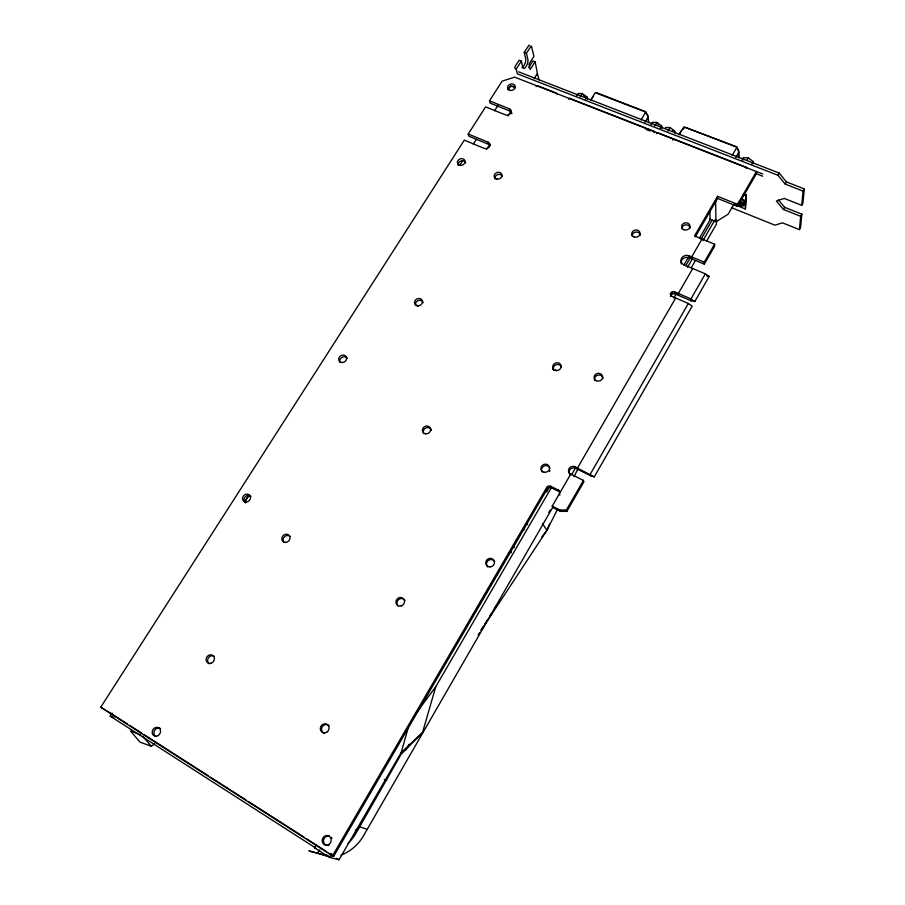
<?xml version="1.0" encoding="UTF-8"?>
<svg xmlns="http://www.w3.org/2000/svg" width="905" height="905" viewBox="0 0 905 905"><rect width="100%" height="100%" fill="white"/><g stroke="black" fill="none" stroke-linecap="round" stroke-linejoin="round"><path stroke-width="1.36" d="M737.541 206.43L737.564 204.304L756.433 171.543L756.354 173.749L737.541 206.43L717.586 198.421L717.552 196.283L737.564 204.304M738.797 157.923L738.774 150.92L736.817 146.825L684.09 126.983A2.579 1.787 -89.2 0 0 683.377 127.673L679.146 134.766M743.39 159.97L743.424 157.719L748.356 157.923L753.232 161.52L753.164 163.771M740.935 205.831L738.152 204.835L740.935 205.831L743.661 205.673L744.623 201.329L741.738 198.761L742.315 199.134M743.661 205.673L744.623 201.329M745.369 208.998L746.252 194.552L745.369 208.998L733.661 204.292M731.726 207.777L774.929 225.164L782.497 222.845L799.398 229.621L800.665 216.318L801.864 214.18L784.646 207.358L778.492 199.971M800.665 216.318L783.447 209.474L776.4 201.034L784.239 198.421L801.717 205.311L803.074 191.091L804.307 188.907L786.49 181.95L779.228 173.081L518.622 71.834M801.864 214.18L800.574 227.528L799.398 229.621M804.307 188.907L802.927 203.161L801.717 205.311M590.524 100.319L594.789 93.441A2.523 1.844 88.1 0 1 595.513 92.785L645.57 112.016L647.211 115.037M684.802 127.164L683.117 129.392M738.197 203.58C740.516 206.069 743.842 203.342 740.109 201.611L742.01 203.059L742.055 204.654M743.48 204.915L741.761 205.899M744.804 202.63L744.272 203.365M315.89 845.304L314.465 847.725L329.488 857.386L339.036 859.75L401.209 752.53L408.393 726.998M348.063 843.403A44.56 40.816 -68.8 0 0 357.113 831.254L401.13 754.261L422.488 732.654L435.769 686.691L551.168 487.931M481.166 630.31L546.869 530.387L549.482 524.086M534.21 78.69L537.14 73.735A1.855 0.69 -69.8 0 0 537.321 73.045L535.138 61.8L532.955 60.963L528.712 67.626M553.227 506.483L364.636 833.788A43.666 40.08 -69.4 0 1 341.027 855.123M570.716 474.118L583.431 480.397L583.872 481.822L566.858 511.416L560.342 511.325L552.74 507.49L552.208 506.133L570.716 474.118A4.378 4.095 -16.8 0 1 569.041 468.575A4.378 4.095 -16.8 0 1 574.958 466.788L594.257 476.89L692.201 306.082L688.332 303.48L671.929 296.388A2.839 2.511 -9 0 1 670.729 293.028A2.839 2.511 -9 0 1 674.564 291.829L690.967 298.899L694.825 301.489L709.181 276.444L705.357 273.853L683.954 264.814A5.656 4.944 -8.7 0 1 681.567 258.219A5.656 4.944 -8.7 0 1 689.158 255.832L704.237 262.167L704.305 264.147L689.282 257.834A5.645 4.932 -8.6 0 0 683.071 258.66A5.645 4.932 -8.6 0 0 681.329 263.989M541.778 537.061L546.869 530.387L557.604 509.142M574.019 476.652L577.809 469.152M738.695 152.572L735.822 157.538M647.912 117.412L645.016 122.22M783.447 209.474L784.646 207.358M803.074 191.091L785.257 184.134L786.49 181.95M785.257 184.134L777.983 175.276L779.228 173.081M704.237 262.167L714.577 244.214L694.52 235.911L717.552 196.283M704.305 264.147L714.622 246.251L714.577 244.214M566.858 511.416L566.36 510.069L583.431 480.397M688.332 303.48L590.218 474.277L590.637 475.725L594.257 476.89M705.357 273.853L690.967 298.899L691.081 300.799L694.825 301.489M670.526 296.614L672.641 292.96M687.449 267.371L692.393 258.841M702.97 240.572L714.95 219.858M746.195 168.59L746.829 167.493L657.358 132.571L656.725 133.635M548.769 512.434L550.172 510.001M571.598 474.695L575.84 467.365M673.75 297.983L676.533 293.175M691.228 267.756L695.436 260.47M706.669 241.047L716.489 224.044L716.421 220.073M751.874 163.873L753.232 161.52M675.696 298.017L577.492 468.032L577.944 469.491M692.732 268.525L678.331 293.458L678.479 295.369M733.661 204.677L728.174 214.18L715.991 221.804L709.554 219.191M549.482 487.014L546.563 492.037L545.658 489.741M695.323 236.759L717.586 198.421M742.066 160.061L743.424 157.719M683.886 265.041L688.151 257.71M699.497 238.139L710.131 219.791L709.916 211.861M685.662 265.787L690.56 257.348M701.036 239.248L712.224 219.96M746.998 160.264L748.356 157.923M405.632 750.336L409.151 744.249M702.02 239.011L691.669 256.884L691.771 258.887M732.213 155.389L736.421 148.171A2.647 0.724 -50.7 0 0 736.783 147.334L738.491 151.146L738.706 157.436M329.488 857.386L331.626 853.72M762.711 173.998L514.572 77.117L502.105 81.179L489.481 100.862L509.334 108.792A3.914 3.247 -18.5 0 1 510.737 113.17A3.914 3.247 -18.5 0 1 505.476 114.878L485.612 106.892L468.213 134.031L488.089 142.209A3.937 3.292 -19.7 0 1 489.458 146.667A3.937 3.292 -19.7 0 1 484.164 148.375L464.299 140.151L100.693 707.28L332.486 855.87L546.722 487.444A2.919 2.738 -20.1 0 1 550.67 486.257L558.249 490.035A2.93 2.749 -19.2 0 1 559.516 493.44M471.222 618.567L476.121 610.14M477.523 607.73L482.422 599.302M483.813 596.904L488.711 588.476M490.114 586.067L491.517 583.657M492.92 581.248L495.012 577.639M496.415 575.229L497.818 572.831M499.209 570.422L501.313 566.813M502.705 564.403L504.108 561.994M505.51 559.584L507.603 555.975M509.006 553.566L510.409 551.168L511.28 552.774M517.649 538.713L513.508 545.828L514.368 547.457M519.029 536.337L520.398 533.973M521.778 531.597L523.158 529.233M332.486 855.87L333.764 856.187L547.265 488.847A2.907 2.738 -20.1 0 1 551.202 487.659L558.758 491.438A2.919 2.749 -19.2 0 1 559.833 492.399M679.327 134.11L681.533 130.433M672.834 140.218L673.478 139.155M668.037 130.999L670.085 127.571L674.926 131.123L675.073 133.408M654.813 125.863L656.872 122.447L661.702 125.999L661.883 128.284M653.953 132.549L654.587 131.485L569.358 98.226L568.725 99.245M660.333 128.272L661.702 125.999M650.989 124.63L652.358 122.367L656.872 122.447M641.091 119.98L645.808 111.779L596.305 92.593M585.693 99.245L587.074 97.027L582.277 93.532L578.103 93.543L576.723 95.749M591.915 98.736L593.329 96.462M580.207 96.858L582.277 93.532M480.996 630.174L483.236 626.577M484.729 624.19L487.716 619.393M489.956 615.796L491.449 613.398M494.424 608.613L495.917 606.214M486.675 149.28L489.696 144.517M507.829 115.976L510.85 111.225M535.138 61.8L530.183 69.572L528.961 64.153L533.939 56.336L531.439 46.098A1.923 0.724 -70.4 0 0 531.122 46.178L526.461 53.112L527.887 59.459A5.328 2.025 -70.1 0 1 526.077 66.551A5.328 2.025 -70.1 0 1 522.83 67.389L521.359 61.088L519.142 60.228L515.273 66.269A4.287 3.507 -17.9 0 0 515.024 66.687L514.775 67.581A1.844 1.505 -18 0 0 514.968 68.237L516.212 69.131L517.343 73.825L777.983 175.276M521.88 67.581A5.328 2.036 -70.1 0 0 524.798 63.95A5.328 2.036 -70.1 0 0 525.692 58.61L524.244 52.264L528.905 45.329A1.923 0.735 -70.4 0 1 529.221 45.261L529.572 45.68M516.212 69.131L521.359 61.088M244.667 501.755L249.226 494.616M244.554 502.241L249.113 495.126M459.65 165.479L462.693 160.728M473.315 144.087L476.358 139.325M494.583 110.795L498.372 104.856M508.248 89.403L509.764 87.016M314.465 847.725L315.777 848.076L110.24 716.149L112.186 713.095M478.078 635.016L479.616 632.663M415.746 713.74L435.769 686.691M536.642 74.866L537.242 74.221A1.855 0.69 -69.8 0 1 537.559 74.142L539.075 79.912M331.094 857.171L308.888 850.915L317.372 853.053L319.861 849.818M645.57 112.016L648.048 115.817L648.738 122.695M742.372 204.01L740.324 201.419M401.209 752.53L422.488 732.654M140.671 734.815L130.501 730.98L139.97 742.123L151.282 746.24L154.732 743.865M536.099 86.529L537.977 85.862L555.84 92.83L557.548 94.437M739.306 200.537L743.525 203.953M324.262 855.463L326.739 854.806M552.208 506.133L559.833 509.99L566.36 510.069M665.514 127.481L670.085 127.571M706.681 276.025L709.181 276.444M331.14 857.125L317.372 853.053M384.24 779.499L386.763 780.325M359.217 826.559L366.695 829.184M524.244 52.264L526.461 53.112M686.092 127.65L736.568 147.142M110.24 716.149L113.849 717.541M646.113 129.483L650.039 131.021M756.354 173.749L762.621 176.203M510.522 85.828L515.307 87.717M743.254 194.666L745.641 195.616M100.693 707.28L104.946 709.543M743.718 202.912L741.829 202.041M511.834 113.713A3.903 3.235 -18.5 0 0 509.922 111.055L490.125 103.125L489.481 100.862M490.137 145.49A3.925 3.292 -19.7 0 0 488.734 144.393L468.914 136.225L468.213 134.031M670.582 296.207A2.839 2.511 -8.9 0 1 674.723 293.74L691.081 300.799M415.542 304.985L418.099 306.184M552.548 368.991L556.394 370.79M574.958 466.788L575.422 468.247L590.637 475.725M741.761 198.93L742.53 199.36M107.31 711.058L127.469 723.977M129.845 725.493L141.7 733.095M144.065 734.611L208.093 775.653M210.458 777.169L246.024 799.963M248.4 801.479L304.125 837.193M306.49 838.709L326.648 851.628M329.024 853.155L333.764 856.187M336.705 858.257L339.036 859.75M738.514 203.331L740.471 204.292L741.546 203.489A2.421 1.143 28.4 0 0 739.996 201.985M738.718 203.863L737.858 203.139A2.421 1.143 28.4 0 0 740.505 204.473L738.005 203.274M743.141 199.734L744.804 202.087M151.282 746.24L142.764 736.251M542.457 523.35L546.869 530.387M523.848 528.045L524.662 529.73M526.62 522.479L527.626 524.64M546.722 487.444L547.265 488.847M550.67 486.257L551.202 487.659M559.833 509.99L560.342 511.325M558.249 490.035L558.758 491.438M559.347 493.768L559.867 495.159M488.089 142.209L488.734 144.393M509.334 108.792L509.922 111.055M587.074 97.027L587.458 99.358M647.754 116.044L648.138 119.969M674.564 291.829L674.723 293.74M689.158 255.832L689.282 257.834M715.583 200.853L715.991 221.804M358.538 828.256A14.899 13.756 -70.7 0 1 355.303 830.213M570.286 474.944A4.367 4.084 -16.7 0 1 575.422 468.247M681.759 228.818A4.186 3.62 -9.2 0 1 685.752 224.87A4.186 3.62 -9.2 0 1 690.108 228.173M632.029 235.967A4.152 3.597 -11.9 0 1 636.023 232.042A4.152 3.597 -11.9 0 1 640.276 235.323M553.826 370.484A4.231 3.835 -17.3 0 1 555.794 364.873A4.231 3.835 -17.3 0 1 561.485 367.091M494.888 179.043A3.971 3.36 -19.4 0 1 497.671 174.62A3.971 3.36 -19.4 0 1 502.445 176.622M415.497 305.155A4.061 3.552 -25.7 0 1 418.427 300.494A4.061 3.552 -25.7 0 1 423.212 302.723M594.664 380.168A4.276 3.892 -13.8 0 1 598.115 375.077A4.276 3.892 -13.8 0 1 603.013 378.652M549.946 470.532A4.333 4.05 -20 0 1 549.516 471.539M542.061 471.901A4.333 4.05 -20 0 1 544.097 465.996A4.333 4.05 -20 0 1 549.923 468.417M487.738 566.926A4.412 4.197 -33 0 1 488.214 560.512A4.412 4.197 -33 0 1 494.628 561.519M331.309 837.295A4.864 4.457 -71.6 0 1 331.977 838.302M328.911 845.383A4.864 4.457 -71.6 0 1 323.481 840.734A4.864 4.457 -71.6 0 1 329.352 836.062M155.649 736.342A4.604 4.039 -59.3 0 1 154.698 730.278A4.604 4.039 -59.3 0 1 160.547 728.548M209.417 663.817A4.48 3.993 -54.6 0 1 208.376 657.958A4.48 3.993 -54.6 0 1 214.168 656.227M324.578 733.469A4.638 4.276 -61.2 0 1 322.271 726.839A4.638 4.276 -61.2 0 1 329.171 725.776M398.076 605.977A4.434 4.163 -45.6 0 1 398.709 599.506A4.434 4.163 -45.6 0 1 404.999 600.558M284.125 542.548A4.31 3.88 -44.4 0 1 284.487 536.767A4.31 3.88 -44.4 0 1 290.279 536.529M245.662 502.92A4.231 3.744 -42.9 0 1 244.882 502.332M244.305 501.528A4.231 3.744 -42.9 0 1 250.957 496.438M340.212 362.52A4.084 3.586 -31.7 0 1 341.909 357.351A4.084 3.586 -31.7 0 1 347.237 358.357M423.766 433.608A4.22 3.835 -29.7 0 1 425.904 427.907A4.22 3.835 -29.7 0 1 431.402 430.214M458.202 165.344A3.925 3.303 -21 0 1 460.996 160.977A3.925 3.303 -21 0 1 465.668 162.945M508.158 89.867A3.869 3.19 -18.2 0 1 510.997 86.45A3.869 3.19 -18.2 0 1 515.273 87.547M672.687 130.422A3.88 1.912 30.8 0 1 673.275 131.089M657.878 124.121A3.869 1.901 31.2 0 1 658.727 124.664M583.363 95.206A3.801 1.81 33.2 0 1 584.947 96.36M745.12 199.451A5.226 2.466 28.4 0 1 745.064 202.154M741.319 198.614A3.914 1.844 28.4 0 1 743.921 201.634M510.409 90.432A3.88 3.201 -18.3 0 0 515.092 85.986A3.88 3.201 -18.3 0 0 508.689 85.161A3.88 3.201 -18.3 0 0 510.409 90.432M460.17 165.366A3.937 3.303 -21.1 0 0 464.955 160.807A3.937 3.303 -21.1 0 0 458.53 159.868A3.937 3.303 -21.1 0 0 460.17 165.366M497.015 179.122A3.971 3.371 -19.4 0 0 501.823 174.507A3.971 3.371 -19.4 0 0 495.284 173.545A3.971 3.371 -19.4 0 0 497.015 179.122M417.363 305.72A4.073 3.563 -25.7 0 0 422.352 300.901A4.073 3.563 -25.7 0 0 415.746 299.747A4.073 3.563 -25.7 0 0 417.363 305.72M342.463 362.509A4.095 3.597 -31.7 0 0 346.163 356.683A4.095 3.597 -31.7 0 0 339.307 357.136A4.095 3.597 -31.7 0 0 342.463 362.509M246.239 502.049A4.242 3.756 -42.9 0 0 250.153 495.906A4.242 3.756 -42.9 0 0 243.207 496.245A4.242 3.756 -42.9 0 0 246.239 502.049M285.652 542.412A4.321 3.892 -44.3 0 0 289.589 536.111A4.321 3.892 -44.3 0 0 282.473 536.416A4.321 3.892 -44.3 0 0 285.652 542.412M210.989 663.297A4.491 4.005 -54.5 0 0 213.433 655.989A4.491 4.005 -54.5 0 0 206.317 658.127A4.491 4.005 -54.5 0 0 210.989 663.297M158.103 735.607A4.616 4.05 -59.2 0 0 158.816 727.858A4.616 4.05 -59.2 0 0 152.187 731.84A4.616 4.05 -59.2 0 0 158.103 735.607M326.671 732.269A4.649 4.287 -61.1 0 0 327.056 724.351A4.649 4.287 -61.1 0 0 320.302 728.423A4.649 4.287 -61.1 0 0 326.671 732.269M328.741 844.546A4.887 4.468 -71.5 0 0 329.137 836.152A4.887 4.468 -71.5 0 0 322.18 840.372A4.887 4.468 -71.5 0 0 328.741 844.546M401.209 605.898A4.446 4.174 -45.5 0 0 403.359 598.612A4.446 4.174 -45.5 0 0 396.096 600.796A4.446 4.174 -45.5 0 0 401.209 605.898M425.35 433.789A4.231 3.846 -29.7 0 0 430.531 428.687A4.231 3.846 -29.7 0 0 423.664 427.307A4.231 3.846 -29.7 0 0 425.35 433.789M490.091 566.881A4.423 4.208 -33 0 0 493.904 560.319A4.423 4.208 -33 0 0 486.347 560.614A4.423 4.208 -33 0 0 490.091 566.881M544.143 472.24A4.355 4.061 -20.1 0 0 549.392 466.957A4.355 4.061 -20.1 0 0 542.152 465.487A4.355 4.061 -20.1 0 0 544.143 472.24M596.316 380.745A4.287 3.903 -13.8 0 0 602.64 376.966A4.287 3.903 -13.8 0 0 596.157 373.969A4.287 3.903 -13.8 0 0 596.316 380.745M555.896 370.439A4.242 3.835 -17.3 0 0 560.998 365.371A4.242 3.835 -17.3 0 0 553.928 364.082A4.242 3.835 -17.3 0 0 555.896 370.439M633.93 236.918A4.163 3.609 -12 0 0 640.027 233.286A4.163 3.609 -12 0 0 633.704 230.639A4.163 3.609 -12 0 0 633.93 236.918M683.875 229.746A4.197 3.631 -9.2 0 0 689.995 226.103A4.197 3.631 -9.2 0 0 683.558 223.456A4.197 3.631 -9.2 0 0 683.875 229.746"/></g></svg>
